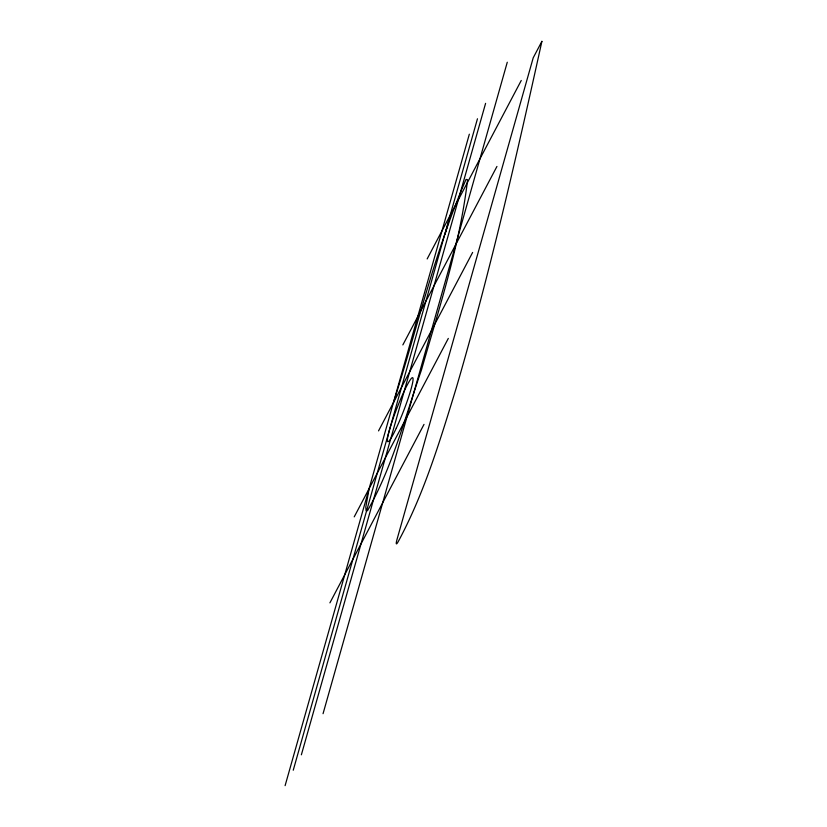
<?xml version="1.0" encoding="UTF-8"?>
<svg xmlns="http://www.w3.org/2000/svg" width="827" height="827" viewBox="0 0 827 827"><rect width="100%" height="100%" fill="white"/><g stroke="black" fill="none" stroke-linecap="round" stroke-linejoin="round"><path stroke-width="1.24" d="M369.09 488.674L365.803 507.106L366.082 510.641L367.498 510.693C392.401 467.069 405.023 417.335 421.419 370.072C439.375 307.448 459.957 244.606 467.596 179.759L466.035 179.418C434.723 251.129 417.335 328.319 393.404 402.697M285.108 785.65L469.333 134.191M293.244 770.226L477.458 118.778M445.143 233.948L450.705 214.296M301.369 754.813L485.594 103.354M323.047 713.701L507.271 62.242M427.166 258.934L521.258 80.467M402.852 344.911L496.944 166.444M378.539 430.888L472.63 252.431M354.225 516.865L448.317 338.408M329.911 602.852L424.013 424.385M541.892 41.35C516.275 157.595 489.687 273.737 456.225 388.018C440.222 440.036 424.458 492.716 398.624 540.868A13.739 1.437 -68.8 0 1 397.063 539.266L533.219 57.797L541.892 41.35M396.309 428.117A34.331 3.597 -68.8 0 0 412.797 377.805A34.331 3.597 -68.8 0 0 391.543 423.207A34.331 3.597 -68.8 0 0 396.309 428.117"/></g></svg>
